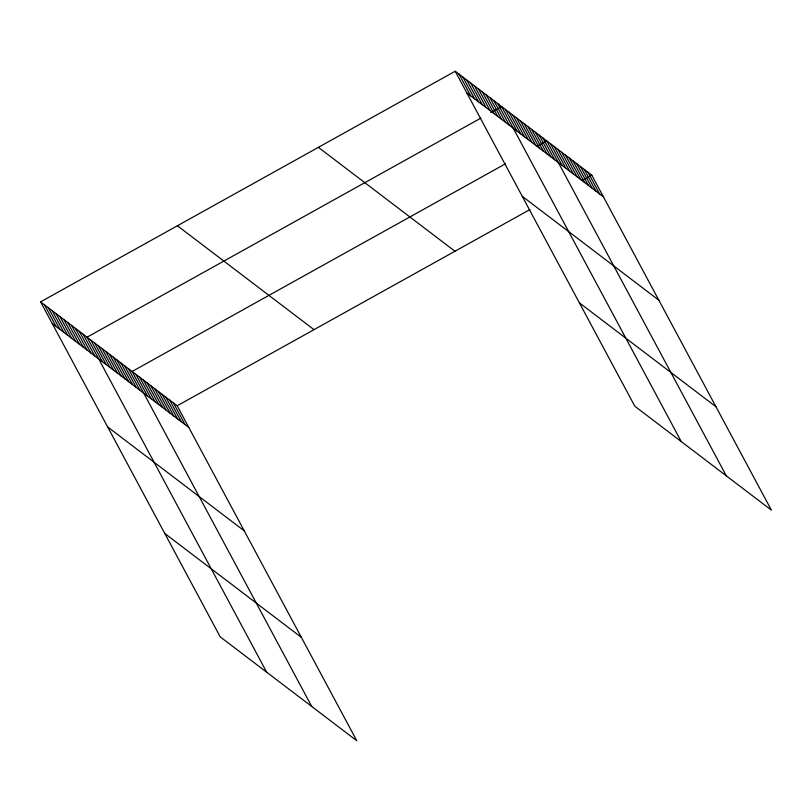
<?xml version="1.0" encoding="UTF-8"?>
<svg xmlns="http://www.w3.org/2000/svg" width="812" height="812" viewBox="0 0 812 812"><rect width="100%" height="100%" fill="white"/><g stroke="black" fill="none" stroke-linecap="round" stroke-linejoin="round"><path stroke-width="1.22" d="M40.6 301.861L177.178 405.767L356.803 740.757L220.214 636.852L40.6 301.861L455.197 71.243L591.786 175.148L771.4 510.139L634.822 406.233L455.197 71.243M481.008 118.044L87.036 337.193L266.661 672.174M490.773 112.614L501.633 106.575L681.258 441.555M505.45 163.811L132.112 371.48L311.727 706.47M536.935 146.292L546.709 140.862L726.324 475.852M177.178 405.767L529.891 209.577M582.011 180.589L591.786 175.148M466.819 92.913L603.407 196.829M522.258 196.311L658.847 300.217M579.382 302.835L715.961 406.751M318.385 147.348L454.964 251.253M177.422 225.756L314 329.662M52.222 323.541L188.81 427.447M107.661 426.929L244.239 530.845M164.785 533.454L301.364 637.369M588.02 172.296L599.652 193.966M584.264 169.434L595.896 191.114M580.509 166.582L592.131 188.252M576.753 163.719L588.375 185.4M572.998 160.867L584.62 182.538M569.242 158.005L580.864 179.685M565.487 155.153L577.109 176.823M561.731 152.291L573.353 173.971M557.976 149.428L569.598 171.109M554.22 146.576L565.842 168.257M550.465 143.714L562.087 165.394M542.954 137.999L554.576 159.68M539.198 135.147L550.82 156.817M535.443 132.285L547.065 153.965M531.687 129.433L543.309 151.103M527.932 126.57L539.554 148.251M524.176 123.718L535.798 145.389M520.421 120.856L532.043 142.536M516.655 118.004L528.287 139.674M512.9 115.142L524.532 136.822M509.144 112.289L520.776 133.96M505.389 109.427L517.011 131.108M497.766 103.621L509.388 125.302M493.899 100.678L505.521 122.358M490.022 97.734L501.654 119.415M486.155 94.791L497.776 116.471M482.287 91.847L493.909 113.528M478.42 88.904L490.042 110.584M474.543 85.96L486.175 107.641M470.676 83.017L482.298 104.697M466.809 80.073L478.43 101.754M462.941 77.13L474.563 98.81M459.064 74.186L470.686 95.857M173.423 402.914L185.045 424.595M169.667 400.052L181.289 421.732M165.912 397.2L177.534 418.88M162.156 394.338L173.778 416.018M158.401 391.485L170.023 413.156M154.645 388.623L166.267 410.304M150.89 385.771L162.512 407.441M147.134 382.909L158.756 404.589M143.379 380.057L155.001 401.727M139.623 377.194L151.245 398.875M135.868 374.342L147.49 396.012M128.357 368.628L139.979 390.298M124.601 365.765L136.223 387.446M120.846 362.903L132.468 384.583M117.09 360.051L128.712 381.731M113.335 357.189L124.957 378.869M109.569 354.337L121.201 376.017M105.814 351.474L117.446 373.155M102.058 348.622L113.69 370.292M98.303 345.76L109.924 367.44M94.547 342.908L106.169 364.578M90.792 340.045L102.413 361.726M83.169 334.25L94.791 355.92M79.302 331.306L90.924 352.976M75.425 328.352L87.057 350.033M71.557 325.409L83.179 347.089M67.69 322.465L79.312 344.146M63.823 319.522L75.445 341.202M59.946 316.578L71.568 338.259M56.079 313.635L67.7 335.315M52.212 310.692L63.833 332.372M48.344 307.748L59.966 329.428M44.467 304.804L56.089 326.485"/></g></svg>
